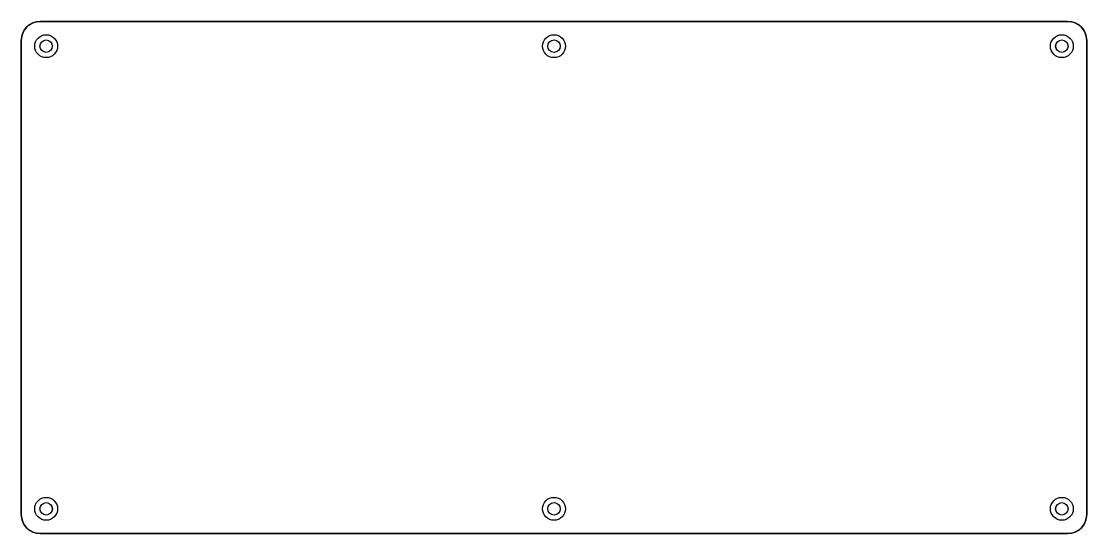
# Model space of a CAD drawing. Header units: millimetres. Extents: x -140 to 140, y -70 to 64.
import ezdxf

# ---------------------------------------------------------------- set-up
doc = ezdxf.new("R2010")
doc.units = ezdxf.units.MM
doc.layers.get('0').update_dxf_attribs({"linetype": 'CONTINUOUS'})

msp = doc.modelspace()

# ---------------------------------------------------------------- linework, layer by layer
for p, q in [((134.5, 64.5), (-134.5, 64.5)), ((-139.5, 59.5), (-139.5, -64.5)), ((139.5, -64.5), (139.5, 59.5)), ((-134.5, -69.5), (134.5, -69.5))]:
    msp.add_line(p, q)
msp.add_lwpolyline([(-139.5, 59.5, -0.414214), (-134.5, 64.5), (134.5, 64.5, -0.414214), (139.5, 59.5), (139.5, -64.5, -0.414214), (134.5, -69.5), (-134.5, -69.5, -0.414214), (-139.5, -64.5)], format="xyb", close=True)
for centre, radius in [((-133, 58), 3), ((-133, 58), 1.62), ((-133, 58), 1.62), ((0, 58), 3), ((0, 58), 1.62), ((0, 58), 1.62), ((133, 58), 3), ((133, 58), 1.62), ((133, 58), 1.63), ((-133, -63), 3), ((-133, -63), 1.62), ((-133, -63), 1.63), ((0, -63), 3), ((0, -63), 1.62), ((0, -63), 1.62), ((133, -63), 3), ((133, -63), 1.62), ((133, -63), 1.63)]:
    msp.add_circle(centre, radius)
for centre, start, end in [((-134.5, 59.5), 90, 180), ((134.5, 59.5), 0, 90), ((-134.5, -64.5), 180, 270), ((134.5, -64.5), -90, 0)]:
    msp.add_arc(centre, 5, start, end)

doc.saveas('drawing.dxf')
